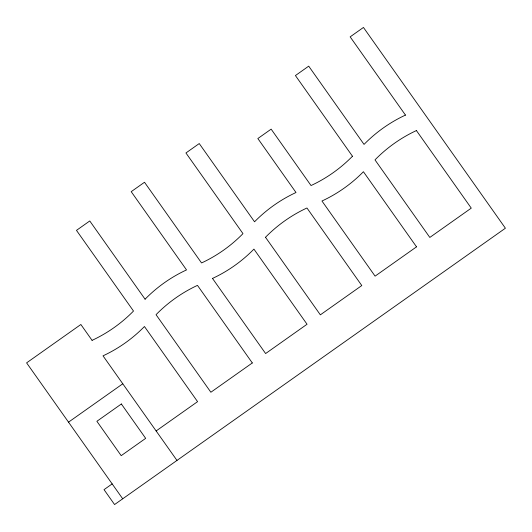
<?xml version="1.0" encoding="UTF-8"?>
<svg xmlns="http://www.w3.org/2000/svg" width="532" height="532" viewBox="0 0 532 532"><rect width="100%" height="100%" fill="white"/><g stroke="black" fill="none" stroke-linecap="round" stroke-linejoin="round"><path stroke-width="0.8" d="M68.522 422.155L122.786 383.785M156.135 430.953L197.578 401.653L144.451 326.515A141.332 141.332 0 0 1 103.022 355.835L176.976 460.426M112.172 483.894L104.033 489.646L114.573 504.549L505.4 228.208L363.456 27.451L350.156 36.854L405.477 115.105M416.423 130.579L471.266 208.138L429.823 237.438L374.987 159.879A141.332 141.332 0 0 1 416.416 130.559M352.457 156.228L295.42 75.557L308.713 66.154L364.041 144.405A141.332 141.332 0 0 1 405.47 115.085M265.508 237.285L320.35 314.844L361.787 285.544L306.951 207.985A141.332 141.332 0 0 0 265.495 237.272M212.487 278.409L265.614 353.547L307.05 324.247L253.924 249.116A141.332 141.332 0 0 1 212.494 278.435M145.09 299.21L89.768 220.966L76.468 230.369L133.505 311.04A141.332 141.332 0 0 1 92.076 340.36M92.069 340.34L80.864 324.493L26.6 362.864L122.706 498.797M352.47 156.242A141.332 141.332 0 0 1 311.027 185.548L271.147 129.136L257.847 138.539L296.005 192.511A141.332 141.332 0 0 0 254.549 221.791L199.241 143.56L185.941 152.963L242.978 233.634A141.332 141.332 0 0 1 201.548 262.954L144.505 182.263L131.205 191.666L186.532 269.91A141.332 141.332 0 0 0 145.076 299.197M121.363 403.981L96.884 421.291L121.19 455.665L145.668 438.355L121.363 403.981M252.314 362.95L210.872 392.25L156.036 314.691A141.332 141.332 0 0 1 197.465 285.371L252.314 362.95M416.523 246.841L375.087 276.141L321.96 201.01A141.332 141.332 0 0 0 363.416 171.723L416.523 246.841"/></g></svg>
